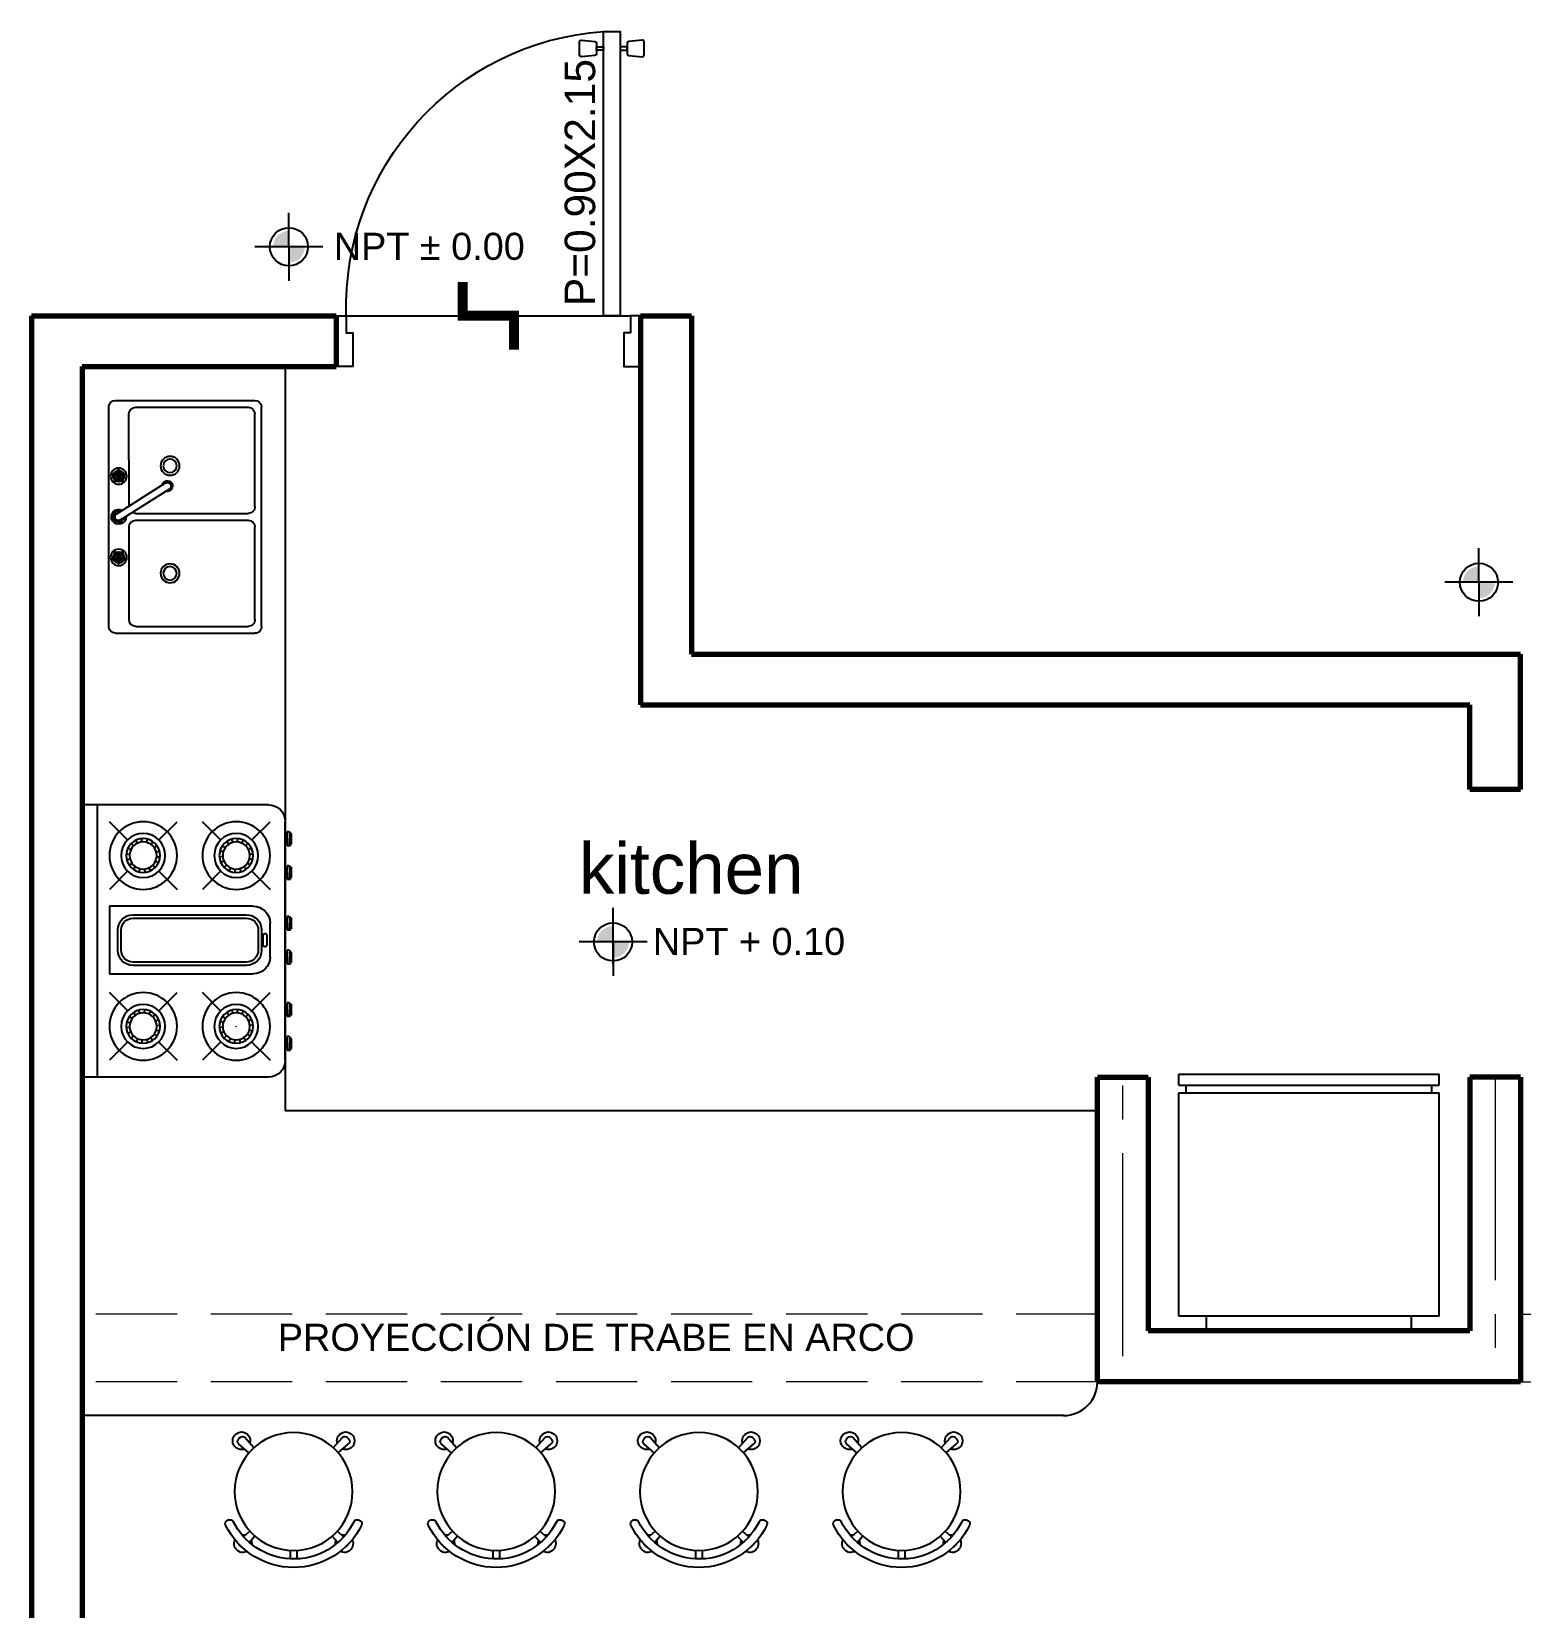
# Model space of a CAD drawing. Header units: millimetres. Extents: x 1707.4 to 1732.2, y 584.6 to 598.3.
# Drawn here: x 1707.443 to 1711.843, y 590.856 to 595.513 of the extents above; entities that cross this region are included whole.
import ezdxf

# ---------------------------------------------------------------- set-up
doc = ezdxf.new("R2010")
doc.units = ezdxf.units.MM
doc.linetypes.add('ACAD_ISO02W100', pattern=[15, 12, -3])
doc.linetypes.add('ACAD_ISO04W100', pattern=[30, 24, -3, 0, -3])
for name, color, linetype, lineweight in [('EJES', 22, 'ACAD_ISO04W100', 18), ('MEDIANA', 33, 'Continuous', 25), ('MUROS', 142, 'Continuous', 70), ('PROYECCION', 8, 'ACAD_ISO02W100', 18)]:
    doc.layers.add(name, color=color, linetype=linetype, lineweight=lineweight)
doc.styles.add('arial', font='arial.ttf')
doc.styles.get("Standard").update_dxf_attribs({"font": 'arial.ttf'})

# ---------------------------------------------------------------- blocks, each defined once
blk = doc.blocks.new('BANQUITO')
at = {"layer": 'MEDIANA'}
for p, q in [((1320.5673, 851.2568), (1320.5631, 851.2525)), ((1320.5648, 851.2542), (1320.5656, 851.2551)), ((1320.6089, 851.2267), (1320.5819, 851.2565)), ((1320.8431, 851.2267), (1320.8701, 851.2565)), ((1320.8847, 851.2568), (1320.889, 851.2525)), ((1320.8873, 851.2542), (1320.8864, 851.2551)), ((1320.5941, 851.2116), (1320.5637, 851.2379)), ((1320.8579, 851.2116), (1320.8884, 851.2379)), ((1320.5345, 851.0132), (1320.53, 851.0113)), ((1320.5967, 850.9803), (1320.5782, 850.9635)), ((1320.8553, 850.9803), (1320.8739, 850.9635)), ((1320.9176, 851.0132), (1320.9221, 851.0113)), ((1320.571, 850.9345), (1320.5666, 850.9387)), ((1320.6119, 850.9655), (1320.5955, 850.9466)), ((1320.8402, 850.9655), (1320.8565, 850.9466)), ((1320.8811, 850.9345), (1320.8854, 850.9387)), ((1320.716, 850.9233), (1320.716, 850.8982)), ((1320.736, 850.9233), (1320.736, 850.8982))]:
    blk.add_line(p, q, dxfattribs=at)
blk.add_circle((1320.726, 851.0974), 0.1744, dxfattribs=at)
for centre, radius, start, end in [((1320.5719, 851.2472), 0.026, 343.8083, 290.5084), ((1320.5745, 851.2498), 0.01, 42.1667, 135.6475), ((1320.8801, 851.2472), 0.026, 249.4916, 196.1917), ((1320.8776, 851.2498), 0.01, 44.3525, 137.8333), ((1320.5702, 851.2455), 0.01, 135.6475, 229.1295), ((1320.8818, 851.2455), 0.01, 310.8705, 44.3525), ((1320.534, 851.0021), 0.01, 113.7231, 206.3966), ((1320.726, 851.0974), 0.2244, 206.3966, 270), ((1320.5385, 851.0041), 0.01, 26.4596, 113.7231), ((1320.726, 851.0974), 0.1995, 206.4596, 272.8738), ((1320.726, 851.0974), 0.2244, 270, 333.6034), ((1320.726, 851.0974), 0.1994, 272.8679, 333.5463), ((1320.9135, 851.0041), 0.01, 66.2769, 153.5404), ((1320.9181, 851.0021), 0.01, 333.6034, 66.2769), ((1320.5762, 850.9433), 0.026, 153.9749, 297.6379), ((1320.5736, 850.9459), 0.01, 205.3654, 225.6475), ((1320.578, 850.9416), 0.01, 225.6475, 245.9318), ((1320.5762, 850.9433), 0.026, 73.8083, 96.4965), ((1320.5762, 850.9433), 0.026, 355.1164, 20.5084), ((1320.8758, 850.9433), 0.026, 159.4916, 184.8836), ((1320.8758, 850.9433), 0.026, 242.3621, 26.0251), ((1320.8758, 850.9433), 0.026, 83.5035, 106.1917), ((1320.8741, 850.9416), 0.01, 294.0682, 314.3525), ((1320.8784, 850.9459), 0.01, 314.3525, 334.6346)]:
    blk.add_arc(centre, radius, start, end, dxfattribs=at)
blk = doc.blocks.new('Refrigerador')
at = {"layer": 'MEDIANA'}
for p, q in [((1209.1328, 886.4981), (1209.1028, 886.4981)), ((1209.1028, 886.4981), (1209.1028, 885.7981)), ((1209.1328, 886.4981), (1209.1328, 885.7981)), ((1209.1528, 886.4981), (1209.1528, 885.7981)), ((1209.7528, 886.4981), (1209.1528, 886.4981)), ((1209.7528, 885.7981), (1209.7528, 886.4981)), ((1209.1528, 886.4781), (1209.1328, 886.4781)), ((1209.7928, 886.4231), (1209.7528, 886.4231)), ((1209.7928, 885.8731), (1209.7928, 886.4231)), ((1209.7928, 885.8731), (1209.7528, 885.8731)), ((1209.1528, 885.8181), (1209.1328, 885.8181)), ((1209.1328, 885.7981), (1209.1028, 885.7981)), ((1209.7528, 885.7981), (1209.1528, 885.7981))]:
    blk.add_line(p, q, dxfattribs=at)
blk = doc.blocks.new('TARJA')
at = {"layer": 'MEDIANA'}
for p, q in [((1208.134, 1007.707), (1208.1341, 1008.355)), ((1208.5661, 1008.375), (1208.1541, 1008.375)), ((1208.5061, 1008.355), (1208.1741, 1008.355)), ((1208.586, 1007.707), (1208.5861, 1008.355)), ((1208.154, 1008.061), (1208.1541, 1008.335)), ((1208.526, 1008.064), (1208.5261, 1008.335)), ((1208.5519, 1008.1535), (1208.5421, 1008.1588)), ((1208.5555, 1008.1561), (1208.5535, 1008.167)), ((1208.5574, 1008.1561), (1208.5594, 1008.167)), ((1208.561, 1008.1535), (1208.5708, 1008.1588)), ((1208.5507, 1008.0219), (1208.4069, 1008.1126)), ((1208.5622, 1008.0402), (1208.4184, 1008.1309)), ((1208.5513, 1008.1517), (1208.5403, 1008.1532)), ((1208.5527, 1008.1474), (1208.5446, 1008.1398)), ((1208.5542, 1008.1463), (1208.5494, 1008.1363)), ((1208.5587, 1008.1463), (1208.5635, 1008.1363)), ((1208.5602, 1008.1474), (1208.5683, 1008.1398)), ((1208.5616, 1008.1517), (1208.5726, 1008.1532)), ((1208.506, 1008.041), (1208.174, 1008.041)), ((1208.506, 1008.021), (1208.174, 1008.021)), ((1208.154, 1007.727), (1208.154, 1008.001)), ((1208.526, 1007.727), (1208.526, 1008.001)), ((1208.5542, 1007.9157), (1208.5494, 1007.9257)), ((1208.5587, 1007.9157), (1208.5635, 1007.9257)), ((1208.5513, 1007.9104), (1208.5403, 1007.9089)), ((1208.5519, 1007.9085), (1208.5421, 1007.9033)), ((1208.5527, 1007.9146), (1208.5446, 1007.9222)), ((1208.5555, 1007.9059), (1208.5535, 1007.895)), ((1208.5574, 1007.9059), (1208.5594, 1007.895)), ((1208.5602, 1007.9146), (1208.5683, 1007.9222)), ((1208.561, 1007.9085), (1208.5708, 1007.9033)), ((1208.5616, 1007.9104), (1208.5726, 1007.9089)), ((1208.506, 1007.707), (1208.174, 1007.707)), ((1208.566, 1007.687), (1208.154, 1007.687))]:
    blk.add_line(p, q, dxfattribs=at)
for centre, radius in [((1208.4047, 1008.1816), 0.028), ((1208.4047, 1008.1816), 0.02), ((1208.5565, 1008.151), 0.024), ((1208.5565, 1008.151), 0.0052), ((1208.5565, 1008.151), 0.00278), ((1208.5565, 1008.151), 4.3e-14), ((1208.5564, 1007.911), 0.024), ((1208.4047, 1007.864), 0.028), ((1208.4047, 1007.864), 0.02), ((1208.5564, 1007.911), 0.0052), ((1208.5564, 1007.911), 0.00278), ((1208.5564, 1007.911), 4.3e-14)]:
    blk.add_circle(centre, radius, dxfattribs=at)
for centre, radius, start, end in [((1208.1541, 1008.355), 0.02, 89.9979, 179.9979), ((1208.1741, 1008.335), 0.02, 89.9979, 179.9979), ((1208.5061, 1008.335), 0.02, 359.9979, 89.9979), ((1208.5661, 1008.355), 0.02, 359.9979, 89.9979), ((1208.5412, 1008.156), 0.00297, 50.981, 273.0148), ((1208.5565, 1008.151), 0.0163, 100.4577, 151.5381), ((1208.5565, 1008.151), 0.0111, 100.5064, 151.4895), ((1208.5565, 1008.167), 0.00297, 338.981, 201.0148), ((1208.5565, 1008.151), 0.0111, 28.5064, 79.4895), ((1208.5565, 1008.151), 0.0163, 28.4577, 79.5381), ((1208.5717, 1008.156), 0.00297, 266.981, 129.0148), ((1208.4129, 1008.1216), 0.0156, 11.5053, 284.0136), ((1208.4126, 1008.1217), 0.0108, 57.7594, 237.7594), ((1208.5565, 1008.151), 0.0163, 172.4577, 223.5381), ((1208.547, 1008.1381), 0.00297, 122.981, 345.0148), ((1208.5565, 1008.151), 0.0111, 172.5064, 223.4895), ((1208.5565, 1008.151), 0.0163, 244.4577, 295.5381), ((1208.5565, 1008.151), 0.0111, 244.5064, 295.4895), ((1208.5659, 1008.1381), 0.00297, 194.981, 57.0148), ((1208.5565, 1008.151), 0.0111, 316.5064, 7.4895), ((1208.5565, 1008.151), 0.0163, 316.4577, 7.5381), ((1208.174, 1008.061), 0.02, 179.9979, 269.9979), ((1208.174, 1008.001), 0.02, 89.9979, 179.9979), ((1208.506, 1008.061), 0.02, 269.9979, 300.0965), ((1208.506, 1008.001), 0.02, 359.9979, 89.9979), ((1208.5565, 1008.031), 0.0218, 177.4004, 118.1185), ((1208.5565, 1008.031), 0.0163, 189.395, 106.1239), ((1208.5565, 1008.031), 0.0108, 237.7594, 57.7594), ((1208.547, 1007.924), 0.00297, 14.981, 237.0148), ((1208.5564, 1007.911), 0.0163, 64.4577, 115.5381), ((1208.5659, 1007.924), 0.00297, 302.981, 165.0148), ((1208.5412, 1007.9061), 0.00297, 86.981, 309.0148), ((1208.5564, 1007.911), 0.0163, 136.4577, 187.5381), ((1208.5564, 1007.911), 0.0163, 208.4577, 259.5381), ((1208.5564, 1007.911), 0.0111, 136.5064, 187.4895), ((1208.5564, 1007.911), 0.0111, 208.5064, 259.4895), ((1208.5564, 1007.911), 0.0111, 64.5064, 115.4895), ((1208.5564, 1007.895), 0.00297, 158.981, 21.0148), ((1208.5564, 1007.911), 0.0111, 280.5064, 331.4895), ((1208.5564, 1007.911), 0.0163, 280.4577, 331.5381), ((1208.5564, 1007.911), 0.0111, 352.5064, 43.4895), ((1208.5564, 1007.911), 0.0163, 352.4577, 43.5381), ((1208.5717, 1007.9061), 0.00297, 230.981, 93.0148), ((1208.154, 1007.707), 0.02, 179.9979, 269.9979), ((1208.174, 1007.727), 0.02, 179.9979, 269.9979), ((1208.506, 1007.727), 0.02, 269.9979, 359.9979), ((1208.566, 1007.707), 0.02, 269.9979, 359.9979)]:
    blk.add_arc(centre, radius, start, end, dxfattribs=at)
blk = doc.blocks.new('Estufa')
at = {"layer": 'MEDIANA'}
for p, q in [((1214.3316, 1002.7619), (1214.3316, 1003.5669)), ((1214.8816, 1003.5669), (1214.3316, 1003.5669)), ((1214.3766, 1003.5669), (1214.3766, 1002.7619)), ((1214.465, 1003.4635), (1214.4116, 1003.5169)), ((1214.5578, 1003.463), (1214.6116, 1003.5169)), ((1214.7412, 1003.4623), (1214.6866, 1003.5169)), ((1214.8321, 1003.4623), (1214.8866, 1003.5169)), ((1214.9316, 1003.5169), (1214.9316, 1002.8119)), ((1214.4833, 1003.4452), (1214.4763, 1003.4522)), ((1214.4947, 1003.4532), (1214.4904, 1003.4622)), ((1214.508, 1003.4568), (1214.5072, 1003.4668)), ((1214.5219, 1003.4557), (1214.5244, 1003.4653)), ((1214.5345, 1003.4499), (1214.5402, 1003.4581)), ((1214.547, 1003.4522), (1214.5472, 1003.4525)), ((1214.7688, 1003.4523), (1214.765, 1003.4605)), ((1214.7822, 1003.4561), (1214.7814, 1003.4651)), ((1214.7961, 1003.4552), (1214.7984, 1003.4639)), ((1214.8088, 1003.4495), (1214.814, 1003.4568)), ((1214.9366, 1003.4669), (1214.9366, 1003.4869)), ((1214.9366, 1003.4869), (1214.9416, 1003.4869)), ((1214.9366, 1003.4669), (1214.9366, 1003.4469)), ((1214.9416, 1003.4869), (1214.9466, 1003.4869)), ((1214.9436, 1003.4539), (1214.9436, 1003.4809)), ((1214.9456, 1003.4829), (1214.9476, 1003.4829)), ((1214.9466, 1003.4829), (1214.9496, 1003.4829)), ((1214.9496, 1003.4809), (1214.9496, 1003.4539)), ((1214.4719, 1003.4203), (1214.462, 1003.4212)), ((1214.4732, 1003.4065), (1214.4636, 1003.4039)), ((1214.4754, 1003.4338), (1214.4664, 1003.438)), ((1214.5116, 1003.4169), (1214.5114, 1003.4171)), ((1214.5443, 1003.4401), (1214.5525, 1003.4459)), ((1214.5503, 1003.4276), (1214.5599, 1003.4302)), ((1214.5515, 1003.4138), (1214.5615, 1003.4129)), ((1214.7463, 1003.4191), (1214.7374, 1003.4199)), ((1214.7497, 1003.4326), (1214.7416, 1003.4364)), ((1214.7575, 1003.4442), (1214.7512, 1003.4505)), ((1214.7866, 1003.4169), (1214.7862, 1003.4164)), ((1214.7866, 1003.4169), (1214.7865, 1003.417)), ((1214.7868, 1003.4167), (1214.7872, 1003.4163)), ((1214.8188, 1003.4398), (1214.8262, 1003.4449)), ((1214.8249, 1003.4272), (1214.8336, 1003.4296)), ((1214.8263, 1003.4134), (1214.8353, 1003.4126)), ((1214.9416, 1003.4469), (1214.9366, 1003.4469)), ((1214.9476, 1003.4519), (1214.9456, 1003.4519)), ((1214.4658, 1003.371), (1214.4116, 1003.3169)), ((1214.4791, 1003.394), (1214.4709, 1003.3883)), ((1214.489, 1003.3842), (1214.4833, 1003.376)), ((1214.5016, 1003.3784), (1214.499, 1003.3688)), ((1214.5154, 1003.3773), (1214.5163, 1003.3673)), ((1214.5288, 1003.3809), (1214.533, 1003.3719)), ((1214.5399, 1003.3886), (1214.5399, 1003.3886)), ((1214.5401, 1003.389), (1214.5472, 1003.3819)), ((1214.5477, 1003.3808), (1214.5479, 1003.3806)), ((1214.548, 1003.4004), (1214.5571, 1003.3962)), ((1214.5577, 1003.3708), (1214.6116, 1003.3169)), ((1214.7405, 1003.3707), (1214.6866, 1003.3169)), ((1214.7478, 1003.4052), (1214.7391, 1003.4029)), ((1214.7539, 1003.3927), (1214.7465, 1003.3875)), ((1214.7639, 1003.383), (1214.7587, 1003.3756)), ((1214.7766, 1003.3773), (1214.7742, 1003.3686)), ((1214.7905, 1003.3763), (1214.7913, 1003.3674)), ((1214.8039, 1003.3802), (1214.8077, 1003.372)), ((1214.8152, 1003.3883), (1214.8215, 1003.382)), ((1214.823, 1003.3999), (1214.8311, 1003.3961)), ((1214.8311, 1003.3724), (1214.8866, 1003.3169)), ((1214.9366, 1003.3869), (1214.9416, 1003.3869)), ((1214.9366, 1003.3669), (1214.9366, 1003.3869)), ((1214.9366, 1003.3669), (1214.9366, 1003.3469)), ((1214.9416, 1003.3869), (1214.9466, 1003.3869)), ((1214.9436, 1003.3539), (1214.9436, 1003.3809)), ((1214.9456, 1003.3829), (1214.9476, 1003.3829)), ((1214.9466, 1003.3829), (1214.9496, 1003.3829)), ((1214.9496, 1003.3809), (1214.9496, 1003.3539)), ((1214.9416, 1003.3469), (1214.9366, 1003.3469)), ((1214.9476, 1003.3519), (1214.9456, 1003.3519)), ((1214.4116, 1003.0619), (1214.4116, 1003.2619)), ((1214.4116, 1003.2619), (1214.8366, 1003.2619)), ((1214.8166, 1003.2369), (1214.4816, 1003.2369)), ((1214.8166, 1003.2269), (1214.4816, 1003.2269)), ((1214.9366, 1003.2319), (1214.9416, 1003.2319)), ((1214.9366, 1003.2119), (1214.9366, 1003.2319)), ((1214.9416, 1003.2319), (1214.9466, 1003.2319)), ((1214.9436, 1003.1989), (1214.9436, 1003.2259)), ((1214.9456, 1003.2279), (1214.9476, 1003.2279)), ((1214.9466, 1003.2279), (1214.9496, 1003.2279)), ((1214.9496, 1003.2259), (1214.9496, 1003.1989)), ((1214.4366, 1003.1919), (1214.4366, 1003.1319)), ((1214.4466, 1003.1919), (1214.4466, 1003.1319)), ((1214.8516, 1003.1319), (1214.8516, 1003.1919)), ((1214.8616, 1003.1319), (1214.8616, 1003.1919)), ((1214.8666, 1003.1779), (1214.8666, 1003.1459)), ((1214.8726, 1003.1819), (1214.8706, 1003.1819)), ((1214.8766, 1003.1619), (1214.8766, 1003.1779)), ((1214.8866, 1003.2119), (1214.8866, 1003.1119)), ((1214.9366, 1003.2119), (1214.9366, 1003.1919)), ((1214.9416, 1003.1919), (1214.9366, 1003.1919)), ((1214.9476, 1003.1969), (1214.9456, 1003.1969)), ((1214.8706, 1003.1419), (1214.8726, 1003.1419)), ((1214.8766, 1003.1459), (1214.8766, 1003.1619)), ((1214.9366, 1003.1319), (1214.9416, 1003.1319)), ((1214.9366, 1003.1119), (1214.9366, 1003.1319)), ((1214.9416, 1003.1319), (1214.9466, 1003.1319)), ((1214.9456, 1003.1279), (1214.9476, 1003.1279)), ((1214.9466, 1003.1279), (1214.9496, 1003.1279)), ((1214.4816, 1003.0969), (1214.8166, 1003.0969)), ((1214.4816, 1003.0869), (1214.8166, 1003.0869)), ((1214.9366, 1003.1119), (1214.9366, 1003.0919)), ((1214.9416, 1003.0919), (1214.9366, 1003.0919)), ((1214.9436, 1003.0989), (1214.9436, 1003.1259)), ((1214.9476, 1003.0969), (1214.9456, 1003.0969)), ((1214.9496, 1003.1259), (1214.9496, 1003.0989)), ((1214.8366, 1003.0619), (1214.4116, 1003.0619)), ((1214.4655, 1002.958), (1214.4116, 1003.0119)), ((1214.5579, 1002.9581), (1214.6116, 1003.0119)), ((1214.74, 1002.9585), (1214.6866, 1003.0119)), ((1214.8328, 1002.958), (1214.8866, 1003.0119)), ((1214.4788, 1002.935), (1214.4709, 1002.9405)), ((1214.4887, 1002.9448), (1214.4831, 1002.9527)), ((1214.5013, 1002.9507), (1214.4988, 1002.96)), ((1214.5152, 1002.9519), (1214.516, 1002.9614)), ((1214.5286, 1002.9482), (1214.5327, 1002.9569)), ((1214.54, 1002.9402), (1214.5468, 1002.947)), ((1214.7592, 1002.9386), (1214.7509, 1002.9469)), ((1214.7703, 1002.9463), (1214.7654, 1002.957)), ((1214.7833, 1002.9498), (1214.7823, 1002.9615)), ((1214.7968, 1002.9486), (1214.7999, 1002.9599)), ((1214.809, 1002.9429), (1214.8158, 1002.9524)), ((1214.8185, 1002.9333), (1214.8282, 1002.94)), ((1214.9366, 1002.9819), (1214.9416, 1002.9819)), ((1214.9366, 1002.9619), (1214.9366, 1002.9819)), ((1214.9366, 1002.9619), (1214.9366, 1002.9419)), ((1214.9416, 1002.9419), (1214.9366, 1002.9419)), ((1214.9416, 1002.9819), (1214.9466, 1002.9819)), ((1214.9436, 1002.9489), (1214.9436, 1002.9759)), ((1214.9456, 1002.9779), (1214.9476, 1002.9779)), ((1214.9476, 1002.9469), (1214.9456, 1002.9469)), ((1214.9466, 1002.9779), (1214.9496, 1002.9779)), ((1214.9496, 1002.9759), (1214.9496, 1002.9489)), ((1214.4716, 1002.9085), (1214.4621, 1002.9077)), ((1214.4729, 1002.9224), (1214.4636, 1002.9248)), ((1214.4752, 1002.895), (1214.4665, 1002.891)), ((1214.5116, 1002.9119), (1214.5115, 1002.9117)), ((1214.5116, 1002.9119), (1214.5117, 1002.9119)), ((1214.548, 1002.9288), (1214.5567, 1002.9329)), ((1214.5503, 1002.9015), (1214.5596, 1002.899)), ((1214.5516, 1002.9153), (1214.5611, 1002.9162)), ((1214.7479, 1002.9145), (1214.7362, 1002.9156)), ((1214.749, 1002.901), (1214.7377, 1002.8981)), ((1214.7514, 1002.9275), (1214.7408, 1002.9325)), ((1214.8219, 1002.8945), (1214.8325, 1002.8895)), ((1214.8242, 1002.921), (1214.8356, 1002.924)), ((1214.8254, 1002.9076), (1214.8371, 1002.9065)), ((1214.4652, 1002.8655), (1214.4116, 1002.8119)), ((1214.4764, 1002.8766), (1214.4757, 1002.876)), ((1214.4832, 1002.8836), (1214.4764, 1002.8768)), ((1214.4831, 1002.8833), (1214.4829, 1002.8831)), ((1214.4946, 1002.8756), (1214.4905, 1002.8669)), ((1214.508, 1002.872), (1214.5072, 1002.8624)), ((1214.5219, 1002.8732), (1214.5244, 1002.8639)), ((1214.5346, 1002.879), (1214.5401, 1002.8712)), ((1214.5444, 1002.8889), (1214.5523, 1002.8833)), ((1214.547, 1002.8765), (1214.5476, 1002.8759)), ((1214.5576, 1002.8659), (1214.6116, 1002.8119)), ((1214.7409, 1002.8661), (1214.6866, 1002.8119)), ((1214.7547, 1002.8888), (1214.7451, 1002.8821)), ((1214.7643, 1002.8792), (1214.7575, 1002.8696)), ((1214.7765, 1002.8735), (1214.7734, 1002.8622)), ((1214.79, 1002.8723), (1214.7909, 1002.8606)), ((1214.803, 1002.8758), (1214.8079, 1002.8651)), ((1214.8141, 1002.8835), (1214.8223, 1002.8752)), ((1214.8316, 1002.8669), (1214.8866, 1002.8119)), ((1214.9366, 1002.8619), (1214.9366, 1002.8819)), ((1214.9366, 1002.8819), (1214.9416, 1002.8819)), ((1214.9366, 1002.8619), (1214.9366, 1002.8419)), ((1214.9416, 1002.8819), (1214.9466, 1002.8819)), ((1214.9436, 1002.8489), (1214.9436, 1002.8759)), ((1214.9456, 1002.8779), (1214.9476, 1002.8779)), ((1214.9476, 1002.8469), (1214.9456, 1002.8469)), ((1214.9466, 1002.8779), (1214.9496, 1002.8779)), ((1214.9496, 1002.8759), (1214.9496, 1002.8489)), ((1214.9416, 1002.8419), (1214.9366, 1002.8419)), ((1214.8816, 1002.7619), (1214.3316, 1002.7619))]:
    blk.add_line(p, q, dxfattribs=at)
for centre, radius in [((1214.5116, 1003.4169), 0.1), ((1214.7866, 1003.4169), 0.1), ((1214.5116, 1003.4169), 0.065), ((1214.5116, 1003.4169), 0.05), ((1214.5116, 1003.4169), 0.04), ((1214.7866, 1003.4169), 0.065), ((1214.7866, 1003.4169), 0.05), ((1214.7866, 1003.4169), 0.04), ((1214.5116, 1002.9119), 0.1), ((1214.7866, 1002.9119), 0.1), ((1214.5116, 1002.9119), 0.065), ((1214.5116, 1002.9119), 0.05), ((1214.5116, 1002.9119), 0.04), ((1214.7866, 1002.9119), 0.065), ((1214.7866, 1002.9119), 0.05), ((1214.7866, 1002.9119), 0.04)]:
    blk.add_circle(centre, radius, dxfattribs=at)
for centre, radius, start, end in [((1214.8816, 1003.5169), 0.05, 0, 90), ((1214.9416, 1003.4819), 0.005, 0, 90), ((1214.9456, 1003.4809), 0.002, 90, 180), ((1214.9456, 1003.4539), 0.002, 180, 270), ((1214.9476, 1003.4809), 0.002, 0, 90), ((1214.9476, 1003.4539), 0.002, 270, 0), ((1214.9416, 1003.4519), 0.005, 270, 0), ((1214.9416, 1003.3819), 0.005, 0, 90), ((1214.9456, 1003.3809), 0.002, 90, 180), ((1214.9476, 1003.3809), 0.002, 0, 90), ((1214.9416, 1003.3519), 0.005, 270, 0), ((1214.9456, 1003.3539), 0.002, 180, 270), ((1214.9476, 1003.3539), 0.002, 270, 0), ((1214.4816, 1003.1919), 0.045, 90, 180), ((1214.4816, 1003.1919), 0.035, 90, 180), ((1214.8166, 1003.1919), 0.045, 0, 90), ((1214.8166, 1003.1919), 0.035, 0, 90), ((1214.8366, 1003.2119), 0.05, 0, 90), ((1214.9416, 1003.2269), 0.005, 0, 90), ((1214.9456, 1003.2259), 0.002, 90, 180), ((1214.9476, 1003.2259), 0.002, 0, 90), ((1214.8706, 1003.1779), 0.004, 90, 180), ((1214.8726, 1003.1779), 0.004, 0, 90), ((1214.9416, 1003.1969), 0.005, 270, 0), ((1214.9456, 1003.1989), 0.002, 180, 270), ((1214.9476, 1003.1989), 0.002, 270, 0), ((1214.4816, 1003.1319), 0.045, 180, 270), ((1214.4816, 1003.1319), 0.035, 180, 270), ((1214.8166, 1003.1319), 0.045, 270, 0), ((1214.8166, 1003.1319), 0.035, 270, 0), ((1214.8706, 1003.1459), 0.004, 180, 270), ((1214.8726, 1003.1459), 0.004, 270, 0), ((1214.9416, 1003.1269), 0.005, 0, 90), ((1214.9456, 1003.1259), 0.002, 90, 180), ((1214.9476, 1003.1259), 0.002, 0, 90), ((1214.8366, 1003.1119), 0.05, 270, 0), ((1214.9416, 1003.0969), 0.005, 270, 0), ((1214.9456, 1003.0989), 0.002, 180, 270), ((1214.9476, 1003.0989), 0.002, 270, 0), ((1214.9416, 1002.9769), 0.005, 0, 90), ((1214.9416, 1002.9469), 0.005, 270, 0), ((1214.9456, 1002.9759), 0.002, 90, 180), ((1214.9456, 1002.9489), 0.002, 180, 270), ((1214.9476, 1002.9759), 0.002, 0, 90), ((1214.9476, 1002.9489), 0.002, 270, 0), ((1214.9416, 1002.8769), 0.005, 0, 90), ((1214.9416, 1002.8469), 0.005, 270, 0), ((1214.9456, 1002.8759), 0.002, 90, 180), ((1214.9456, 1002.8489), 0.002, 180, 270), ((1214.9476, 1002.8759), 0.002, 0, 90), ((1214.9476, 1002.8489), 0.002, 270, 0), ((1214.8816, 1002.8119), 0.05, 270, 0)]:
    blk.add_arc(centre, radius, start, end, dxfattribs=at)
blk = doc.blocks.new('Puerta 90')
at = {"layer": 'MEDIANA'}
for points in [[(1219.4383, 1002.7294), (1219.4883, 1002.7294), (1219.4883, 1003.5694), (1219.4383, 1003.5694), (1219.4383, 1002.7294)], [(1219.4083, 1002.7294), (1219.4083, 1002.6794), (1219.4283, 1002.6794), (1219.4283, 1002.5794), (1219.3783, 1002.5794), (1219.3783, 1002.7294), (1219.4083, 1002.7294)], [(1220.2483, 1002.7294), (1220.2483, 1002.6794), (1220.2283, 1002.6794), (1220.2283, 1002.5794), (1220.2783, 1002.5794), (1220.2783, 1002.7294), (1220.2483, 1002.7294)]]:
    blk.add_lwpolyline(points, dxfattribs=at)
for points in [[(1219.4135, 1003.4989), (1219.3735, 1003.4949, -0.443716), (1219.368, 1003.4999), (1219.368, 1003.5388, -0.443716), (1219.3735, 1003.5438), (1219.4135, 1003.5398, -0.385314), (1219.418, 1003.5348), (1219.418, 1003.5039, -0.385314)], [(1219.5132, 1003.4989), (1219.5532, 1003.4949, 0.443716), (1219.5587, 1003.4999), (1219.5587, 1003.5388, 0.443716), (1219.5532, 1003.5438), (1219.5132, 1003.5398, 0.385314), (1219.5087, 1003.5348), (1219.5087, 1003.5039, 0.385314)]]:
    blk.add_lwpolyline(points, format="xyb", close=True, dxfattribs=at)
for points in [[(1219.4383, 1003.5144), (1219.418, 1003.5144), (1219.418, 1003.5244), (1219.4383, 1003.5244)], [(1219.4883, 1003.5144), (1219.5087, 1003.5144), (1219.5087, 1003.5244), (1219.4883, 1003.5244)]]:
    blk.add_lwpolyline(points, close=True, dxfattribs=at)
blk.add_arc((1219.4306, 1002.7533), 0.8181, 358.3208, 85.9543, dxfattribs=at)
blk = doc.blocks.new('NIVEL')
h = blk.add_hatch(color=256)
h.paths.add_polyline_path([(1213.4635, 886.2894, 0.414214), (1213.4167, 886.2426), (1213.4635, 886.2426)])
h.paths.add_polyline_path([(1213.5104, 886.2426), (1213.4635, 886.2426), (1213.4635, 886.1957, 0.414214)])
for p, q in [((1213.4635, 886.2426), (1213.4635, 886.3431)), ((1213.4635, 886.2426), (1213.363, 886.2426)), ((1213.4635, 886.2426), (1213.4635, 886.142)), ((1213.5641, 886.2426), (1213.4635, 886.2426))]:
    blk.add_line(p, q)
at = {"const_width": 0.00518}
for points in [[(1213.4635, 886.3082), (1213.4635, 886.1769)], [(1213.5292, 886.2426), (1213.3979, 886.2426)]]:
    blk.add_lwpolyline(points, dxfattribs=at)
blk.add_circle((1213.4635, 886.2426), 0.0563)

msp = doc.modelspace()

# ---------------------------------------------------------------- linework, layer by layer
for p, q in [((1708.3725, 594.6733), (1709.2125, 594.6733)), ((1708.1925, 594.5233), (1708.1925, 592.3233)), ((1710.5925, 592.3233), (1708.1925, 592.3233)), ((1710.4925, 591.4233), (1707.5925, 591.4233))]:
    msp.add_line(p, q)
at = {"color": 9, "const_width": 0.03}
msp.add_lwpolyline([(1708.8682, 594.5733), (1708.8682, 594.6733), (1708.7168, 594.6733), (1708.7168, 594.7733)], dxfattribs=at)
msp.add_arc((1710.4925, 591.5233), 0.1, 270, 0)
at = {"layer": 'EJES', "ltscale": 0.025}
for p, q in [((1710.6675, 591.5983), (1710.6675, 592.4233)), ((1711.7675, 592.4233), (1711.7675, 591.5983))]:
    msp.add_line(p, q, dxfattribs=at)
at = {"layer": 'MUROS'}
for p, q in [((1707.4425, 594.6733), (1708.3425, 594.6733)), ((1707.4425, 594.6733), (1707.4425, 584.6733)), ((1708.3425, 594.6733), (1708.3425, 594.5233)), ((1709.2425, 594.6733), (1709.2425, 593.5233)), ((1709.2425, 594.6733), (1709.3925, 594.6733)), ((1709.3925, 594.6733), (1709.3925, 593.6733)), ((1707.5925, 594.5233), (1708.3425, 594.5233)), ((1707.5925, 594.5233), (1707.5925, 584.8233)), ((1709.3925, 593.6733), (1711.8425, 593.6733)), ((1711.8425, 593.2733), (1711.8425, 593.6733)), ((1709.2425, 593.5233), (1711.6925, 593.5233)), ((1711.6925, 593.2733), (1711.6925, 593.5233)), ((1711.8425, 593.2733), (1711.6925, 593.2733)), ((1710.5925, 591.5233), (1710.5925, 592.4233)), ((1710.5925, 592.4233), (1710.7425, 592.4233)), ((1710.7425, 592.4233), (1710.7425, 591.6733)), ((1711.8425, 592.4233), (1711.6925, 592.4233)), ((1711.6925, 592.4233), (1711.6925, 591.6733)), ((1711.8425, 592.4233), (1711.8425, 591.5233)), ((1711.6925, 591.6733), (1710.7425, 591.6733)), ((1711.8425, 591.5233), (1710.5925, 591.5233))]:
    msp.add_line(p, q, dxfattribs=at)
at = {"layer": 'PROYECCION', "ltscale": 0.02}
for p, q in [((1710.5925, 591.7233), (1707.5925, 591.7233)), ((1711.8425, 591.7233), (1712.7425, 591.7233)), ((1710.5925, 591.5233), (1707.5925, 591.5233)), ((1711.8425, 591.5233), (1712.7425, 591.5233))]:
    msp.add_line(p, q, dxfattribs=at)

# ---------------------------------------------------------------- block references
for p in [(494.7396, -291.3655), (498.2563, -292.3569), (495.6974, -293.4197)]:
    msp.add_blockref('NIVEL', p)
at = {"layer": 'MEDIANA', "xscale": -1}
for name, p in [('Puerta 90', (2928.6208, -408.0561)), ('TARJA', (2916.2566, -413.9518)), ('BANQUITO', (3028.943, -259.8986)), ('BANQUITO', (3029.5419, -259.8986)), ('BANQUITO', (3030.1407, -259.8986)), ('BANQUITO', (3030.7396, -259.8986))]:
    msp.add_blockref(name, p, dxfattribs=at)
at = {"layer": 'MEDIANA', "xscale": -1, "rotation": 180}
msp.add_blockref('Estufa', (493.2609, 1595.9901), dxfattribs=at)
at = {"layer": 'MEDIANA', "xscale": -1.1, "yscale": 1.1, "zscale": 1.1, "rotation": 90}
msp.add_blockref('Refrigerador', (2685.9804, 1922.4453), dxfattribs=at)

# ---------------------------------------------------------------- texts
at = {"insert": (1709.0181, 594.51), "char_height": 0.09, "width": 1.501538, "attachment_point": 1, "rotation": 90, "style": 'arial'}
msp.add_mtext('\\pxi2.1289;P{\\fArial|b0|i0|c238|p34;=}0.90{\\fArial|b0|i0|c238|p34;X}2.15', dxfattribs=at)
at = {"char_height": 0.08, "width": 0.63896, "attachment_point": 1}
for s, insert in [('NPT ± 0.00', (1708.3357, 594.9185)), ('NPT + 0.10', (1709.2785, 592.8643))]:
    msp.add_mtext(s, dxfattribs=dict(at, insert=insert))
at = {"attachment_point": 1, "style": 'arial'}
for s, insert, char_height, width in [('\\pxi1.98733;kitchen', (1708.7619, 593.1151), 0.15, 1.501538), ('PROYECCIÓN DE TRABE EN ARCO', (1708.1704, 591.6944), 0.08, 1.991838)]:
    msp.add_mtext(s, dxfattribs=dict(at, insert=insert, char_height=char_height, width=width))

doc.saveas('drawing.dxf')
